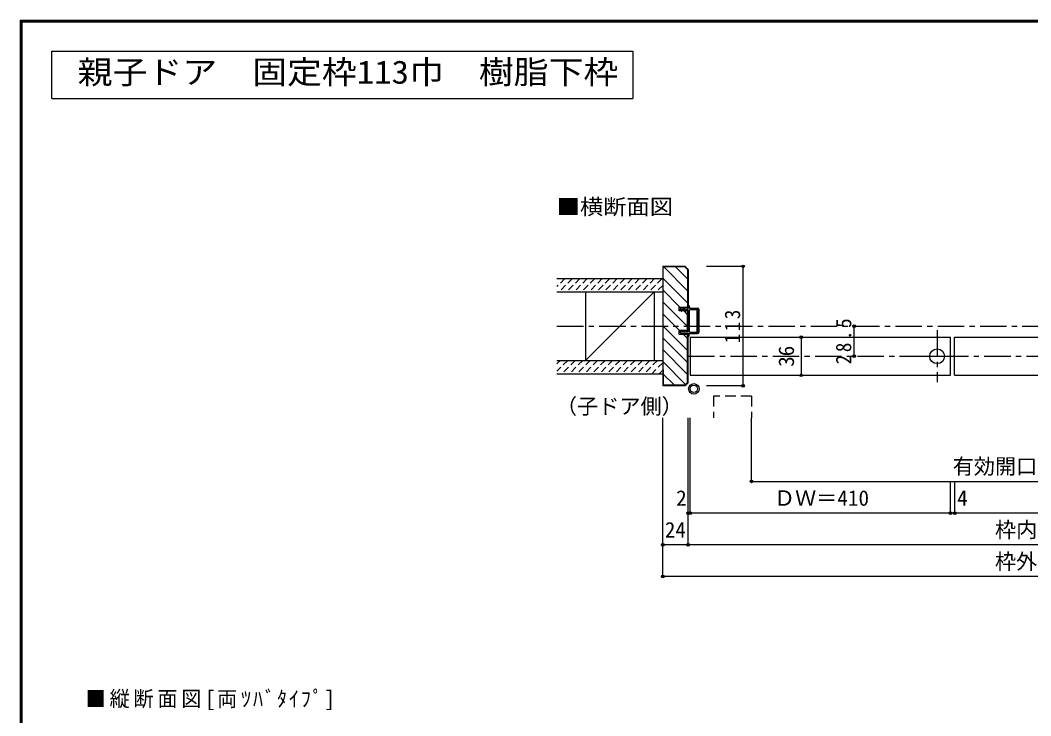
# Model space of a CAD drawing. Units: millimetres at full size, sheet at 1:5; details may follow other scales. Extents: x -973 to 977, y -718 to 696.
# Drawn here: x -973 to -18, y 38 to 696 of the extents above; entities that cross this region are included whole.
import ezdxf
from ezdxf.enums import TextEntityAlignment as Align

# ---------------------------------------------------------------- set-up
doc = ezdxf.new("R2010")
doc.units = ezdxf.units.MM
doc.header["$LTSCALE"] = 5
doc.header["$PDMODE"] = 32
doc.header["$PDSIZE"] = 2.5
for name, pattern in [('CHAIN1', [8, 5, -1, 1, -1]), ('DASHED1', [1.8, 1.2, -0.6]), ('DASHED2', [3, 2, -1])]:
    doc.linetypes.add(name, pattern=pattern)
for name, color, linetype in [('0-0_補助線', 7, 'Continuous'), ('0-1_通り芯', 4, 'CHAIN1'), ('0-2_柱', 3, 'Continuous'), ('0-3_仕上げ', 7, 'Continuous'), ('0-4_枠', 3, 'Continuous'), ('0-6_扉', 6, 'Continuous'), ('0-7_金物', 7, 'Continuous'), ('0-A_文字', 3, 'Continuous'), ('0-B_寸法', 7, 'Continuous'), ('0-C_ハッチ', 4, 'DASHED1'), ('F-1_枠', 6, 'Continuous')]:
    doc.layers.add(name, color=color, linetype=linetype)
doc.styles.add('ＭＳ ゴシック', font='')
doc.styles.get('ＭＳ ゴシック').set_extended_font_data('MS Gothic')

# ---------------------------------------------------------------- blocks, each defined once
blk = doc.blocks.new('01(1)')
at = {"layer": '0-0_補助線'}
for p, q in [((-14.5, 0.346), (-14.5, -0.449)), ((-14.3, 0.346), (-14.3, -0.449)), ((-12.045, -0.049), (-14.178, 0.444)), ((-12, 0.146), (-14.133, 0.639)), ((-11.475, 5.146), (-12.298, 4.504)), ((-12.175, 4.146), (-11.475, 4.146)), ((-12.045, -0.049), (-11.993, 0.145)), ((-11.475, 0.146), (-12, 0.146)), ((-11.475, 7.146), (-11.475, 5.146)), ((-11.475, 4.146), (-11.475, 0.146)), ((-10.68, 7.55), (-9.257, 6.508)), ((-9.375, 6.146), (-10.075, 6.146)), ((-10.075, 3.146), (-10.075, 6.146)), ((-10.075, 3.146), (-9.252, 2.504)), ((-9.375, 2.146), (-10.075, 2.146)), ((-10.075, 0.146), (-10.075, 2.146)), ((-10.075, 0.146), (10.075, 0.146)), ((10.075, 3.146), (9.252, 2.504)), ((10.68, 7.55), (9.257, 6.508)), ((9.375, 6.146), (10.075, 6.146)), ((9.375, 2.146), (10.075, 2.146)), ((10.075, 3.146), (10.075, 6.146)), ((10.075, 0.146), (10.075, 2.146)), ((11.475, 7.146), (11.475, 5.146)), ((11.475, 5.146), (12.298, 4.504)), ((12.175, 4.146), (11.475, 4.146)), ((11.475, 4.146), (11.475, 0.146)), ((11.475, 0.146), (12, 0.146)), ((12.045, -0.049), (11.993, 0.145)), ((12, 0.146), (14.133, 0.639)), ((12.045, -0.049), (14.178, 0.444)), ((14.3, 0.346), (14.3, -0.449)), ((14.5, 0.346), (14.5, -0.449)), ((-14.265, -0.741), (-12.235, -1.196)), ((-14.222, -0.546), (-12.191, -1.001)), ((-12, -1.488), (-12, -8.854)), ((-11.8, -1.488), (-11.8, -8.854)), ((-10.6, -1.554), (-10.6, -8.154)), ((-10.3, -1.254), (10.3, -1.254)), ((-10.3, -8.454), (10.3, -8.454)), ((10.6, -1.554), (10.6, -8.154)), ((11.8, -1.488), (11.8, -8.854)), ((12, -1.488), (12, -8.854)), ((14.222, -0.546), (12.191, -1.001)), ((14.265, -0.741), (12.235, -1.196)), ((-11, -9.654), (11, -9.654)), ((11, -9.854), (-11, -9.854))]:
    blk.add_line(p, q, dxfattribs=at)
for centre, radius, start, end in [((-14.2, 0.346), 0.3, 77.00048, 180), ((-14.2, 0.346), 0.1, 77.00048, 180), ((-12.175, 4.346), 0.2, 127.96957, 270), ((-10.975, 7.146), 0.5, 53.78053, 180), ((-9.375, 6.346), 0.2, 270, 53.78053), ((-9.375, 2.346), 0.2, 270, 52.03043), ((9.375, 6.346), 0.2, 126.21947, 270), ((9.375, 2.346), 0.2, 127.96957, 270), ((10.975, 7.146), 0.5, 0, 126.21947), ((12.175, 4.346), 0.2, 270, 52.03043), ((14.2, 0.346), 0.3, 0, 102.99952), ((14.2, 0.346), 0.1, 0, 102.99952), ((-14.2, -0.449), 0.3, 180, 257.3929), ((-14.2, -0.449), 0.1, 180, 257.3929), ((-12.3, -1.488), 0.3, 0, 76.0718), ((-12.3, -1.488), 0.5, 0, 76.0718), ((-11, -8.854), 1, 180, 270), ((-11, -8.854), 0.8, 180, 270), ((-10.3, -1.554), 0.3, 90, 180), ((-10.3, -8.154), 0.3, 180, 270), ((10.3, -1.554), 0.3, 0, 90), ((10.3, -8.154), 0.3, 270, 0), ((11, -8.854), 1, 270, 0), ((11, -8.854), 0.8, 270, 0), ((12.3, -1.488), 0.5, 103.9282, 180), ((12.3, -1.488), 0.3, 103.9282, 180), ((14.2, -0.449), 0.1, 282.6071, 0), ((14.2, -0.449), 0.3, 282.6071, 0)]:
    blk.add_arc(centre, radius, start, end, dxfattribs=at)

msp = doc.modelspace()

# ---------------------------------------------------------------- linework, layer by layer
at = {"layer": '0-1_通り芯'}
for p, q in [((-465.847, 406.5), (469.153, 406.5)), ((-341.847, 378), (345.153, 378))]:
    msp.add_line(p, q, dxfattribs=at)
at = {"layer": '0-1_通り芯', "color": 7}
for p, q in [((-106.384, 402.796), (-106.384, 353.563)), ((-126.919, 378), (-85.133, 378))]:
    msp.add_line(p, q, dxfattribs=at)
at = {"layer": '0-1_通り芯', "color": 7, "linetype": 'Continuous'}
msp.add_circle((-106.384, 378), 7, dxfattribs=at)
at = {"layer": '0-2_柱'}
for p, q in [((-438.847, 439), (-438.847, 374)), ((-373.847, 439), (-373.847, 374))]:
    msp.add_line(p, q, dxfattribs=at)
at = {"layer": '0-2_柱', "color": 7}
msp.add_line((-438.847, 374), (-373.847, 439), dxfattribs=at)
at = {"layer": '0-3_仕上げ', "color": 2}
for p, q in [((-465.847, 451.5), (-365.847, 451.5)), ((-465.847, 439), (-365.847, 439)), ((-465.847, 374), (-365.847, 374)), ((-465.847, 361.5), (-365.847, 361.5))]:
    msp.add_line(p, q, dxfattribs=at)
at = {"layer": '0-4_枠'}
for p, q in [((-365.847, 463), (-365.847, 350)), ((-344.675, 463), (-365.847, 463)), ((-365.347, 448), (-365.347, 462.5)), ((-344.883, 462.5), (-365.347, 462.5)), ((-344.883, 462.5), (-342.347, 459.964)), ((-344.675, 463), (-341.847, 460.172)), ((-342.347, 459.964), (-342.347, 424.5)), ((-341.847, 460.172), (-341.847, 424.5)), ((-365.347, 448), (-365.847, 448)), ((-341.847, 420.8), (-350.347, 420.8)), ((-342.347, 402.2), (-342.347, 420.8)), ((-341.847, 402.2), (-341.847, 420.8)), ((-350.347, 398.5), (-350.347, 402.2)), ((-341.847, 402.2), (-350.347, 402.2)), ((-341.847, 398.5), (-350.347, 398.5)), ((-342.347, 353.036), (-342.347, 398.5)), ((-341.847, 352.828), (-341.847, 398.5)), ((-365.347, 365), (-365.847, 365)), ((-365.347, 365), (-365.347, 350.5)), ((-344.675, 350), (-365.847, 350)), ((-344.882, 350.5), (-365.347, 350.5)), ((-344.882, 350.5), (-342.347, 353.036)), ((-344.675, 350), (-341.847, 352.828))]:
    msp.add_line(p, q, dxfattribs=at)
msp.add_lwpolyline([(-350.347, 420.8), (-350.347, 424.5), (-341.847, 424.5)], dxfattribs=at)
at = {"layer": '0-6_扉'}
for p, q in [((-339.847, 396), (-339.847, 360)), ((-339.847, 396), (-93.884, 396)), ((-93.884, 360), (-93.884, 396)), ((-89.884, 360), (-89.884, 396)), ((-89.884, 396), (116.635, 396)), ((-339.847, 360), (-93.884, 360)), ((-89.884, 360), (116.635, 360))]:
    msp.add_line(p, q, dxfattribs=at)
at = {"layer": '0-6_扉', "linetype": 'DASHED2'}
for p, q in [((-317.852, 340.381), (-317.852, 319.657)), ((-281.852, 340.381), (-317.699, 340.381)), ((-281.852, 340.381), (-281.852, 319.657))]:
    msp.add_line(p, q, dxfattribs=at)
at = {"layer": '0-7_金物'}
for radius in [5, 3.5]:
    msp.add_circle((-336.383, 347.13), radius, dxfattribs=at)
at = {"layer": '0-A_文字'}
for p, q in [((-943.333, 621.667), (-943.333, 666.667)), ((-943.333, 666.667), (-394.048, 666.667)), ((-394.048, 666.667), (-394.048, 621.667)), ((-943.333, 621.667), (-394.048, 621.667))]:
    msp.add_line(p, q, dxfattribs=at)
at = {"layer": '0-B_寸法', "color": 4}
for p, q in [((-289.925, 463), (-324.447, 463)), ((-289.925, 350), (-289.925, 463)), ((-184.837, 378), (-184.837, 406.5)), ((-234.837, 396), (-234.837, 360)), ((-289.925, 350), (-324.447, 350)), ((-365.847, 169.657), (-365.847, 319.657)), ((-341.847, 199.657), (-341.847, 319.657)), ((-339.847, 229.657), (-339.847, 319.657)), ((-281.852, 259.657), (-281.852, 319.657)), ((-281.852, 259.657), (285.158, 259.657)), ((-93.731, 229.657), (-93.731, 259.657)), ((-89.731, 229.657), (-89.731, 259.657)), ((345.153, 229.657), (-341.847, 229.657)), ((369.153, 199.657), (-365.847, 199.657)), ((369.153, 169.657), (-365.847, 169.657))]:
    msp.add_line(p, q, dxfattribs=at)
at = {"layer": '0-B_寸法'}
for p in [(-289.925, 463), (-184.837, 406.5), (-234.837, 396), (-184.837, 378), (-234.837, 360), (-289.925, 350), (-281.852, 259.657), (-341.847, 229.657), (-339.847, 229.657), (-93.731, 229.657), (-89.731, 229.657), (-365.847, 199.657), (-341.847, 199.657), (-365.847, 169.657)]:
    msp.add_point(p, dxfattribs=at)
at = {"layer": '0-C_ハッチ', "linetype": 'Continuous'}
for p, q in [((-342.347, 439.912), (-364.935, 462.5)), ((-353.622, 462.5), (-342.347, 451.225)), ((-365.347, 451.598), (-342.347, 428.598)), ((-365.847, 440.784), (-349.563, 424.5)), ((-365.847, 429.47), (-342.347, 405.97)), ((-345.863, 420.8), (-342.347, 417.284)), ((-365.847, 418.157), (-349.89, 402.2)), ((-365.847, 406.843), (-342.347, 383.343)), ((-365.847, 395.529), (-342.347, 372.029)), ((-346.19, 398.5), (-342.347, 394.657)), ((-365.847, 384.216), (-342.347, 360.716)), ((-365.847, 372.902), (-344.164, 351.219)), ((-365.347, 361.088), (-354.759, 350.5))]:
    msp.add_line(p, q, dxfattribs=at)
at = {"layer": '0-C_ハッチ'}
for p, q in [((-465.449, 451.5), (-465.847, 451.102)), ((-458.378, 451.5), (-465.847, 444.031)), ((-451.307, 451.5), (-463.807, 439)), ((-444.236, 451.5), (-456.736, 439)), ((-437.165, 451.5), (-449.665, 439)), ((-430.094, 451.5), (-442.594, 439)), ((-423.023, 451.5), (-435.523, 439)), ((-415.952, 451.5), (-428.452, 439)), ((-408.881, 451.5), (-421.381, 439)), ((-401.81, 451.5), (-414.31, 439)), ((-394.739, 451.5), (-407.239, 439)), ((-387.668, 451.5), (-400.168, 439)), ((-380.596, 451.5), (-393.096, 439)), ((-373.525, 451.5), (-386.025, 439)), ((-366.454, 451.5), (-378.954, 439)), ((-365.847, 445.036), (-371.883, 439)), ((-462.741, 374), (-465.847, 370.894)), ((-455.67, 374), (-465.847, 363.823)), ((-448.599, 374), (-461.099, 361.5)), ((-441.528, 374), (-454.028, 361.5)), ((-434.457, 374), (-446.957, 361.5)), ((-427.386, 374), (-439.886, 361.5)), ((-420.315, 374), (-432.815, 361.5)), ((-413.244, 374), (-425.744, 361.5)), ((-406.173, 374), (-418.673, 361.5)), ((-399.101, 374), (-411.601, 361.5)), ((-392.03, 374), (-404.53, 361.5)), ((-384.959, 374), (-397.459, 361.5)), ((-377.888, 374), (-390.388, 361.5)), ((-370.817, 374), (-383.317, 361.5)), ((-365.847, 371.899), (-376.246, 361.5)), ((-365.847, 364.828), (-369.175, 361.5))]:
    msp.add_line(p, q, dxfattribs=at)
at = {"layer": 'F-1_枠'}
for p, q in [((-973.347, 695.833), (-973.347, -700.833)), ((-973.347, 695.833), (976.653, 695.833)), ((-973.347, 695), (976.653, 695)), ((-973.347, 694.167), (976.653, 694.167)), ((-972.514, 695.833), (-972.514, -700.833)), ((-971.68, 695.833), (-971.68, -700.833))]:
    msp.add_line(p, q, dxfattribs=at)

# ---------------------------------------------------------------- block references
at = {"layer": '0-7_金物', "rotation": 90}
msp.add_blockref('01(1)', (-341.701, 411.5), dxfattribs=at)

# ---------------------------------------------------------------- texts
at = {"layer": '0-A_文字', "style": 'ＭＳ ゴシック', "width": 1.1}
msp.add_text('親子ドア\u3000固定枠113巾\u3000樹脂下枠', height=21.99, dxfattribs=at).set_placement((-919.048, 629.167), align=Align.BOTTOM_LEFT)
at = {"layer": '0-A_文字', "color": 7, "style": 'ＭＳ ゴシック', "width": 1.1}
msp.add_text('■横断面図', height=14.66, dxfattribs=at).set_placement((-466.106, 507.657), align=Align.BOTTOM_LEFT)
at = {"layer": '0-A_文字', "color": 7, "style": 'ＭＳ ゴシック'}
msp.add_text('（子ドア側）', height=14.66, dxfattribs=at).set_placement((-466.847, 319), align=Align.BOTTOM_LEFT)
at = {"layer": '0-A_文字', "color": 7, "insert": (-911.436, 43.333), "char_height": 14.66, "attachment_point": 7, "style": 'ＭＳ ゴシック'}
msp.add_mtext('\\T1.19;\\W0.95;■縦断面図[両ﾂﾊﾞﾀｲﾌﾟ]', dxfattribs=at)
at = {"layer": '0-B_寸法', "style": 'ＭＳ ゴシック'}
msp.add_text('36', height=14.66, rotation=90, dxfattribs=at).set_placement((-237.337, 368), align=Align.BOTTOM_LEFT)
for s, p in [('有効開口寸法＝1,021', (-91.694, 262.157)), ('2', (-353.169, 232.157)), ('ＤＷ＝410', (-260.712, 232.157)), ('4', (-87.497, 232.157)), ('24', (-363.847, 202.157)), ('枠内＝1,141', (-51.694, 202.157)), ('枠外＝1,189', (-51.694, 172.157))]:
    msp.add_text(s, height=14.66, dxfattribs=at).set_placement(p, align=Align.BOTTOM_LEFT)
at = {"layer": '0-B_寸法', "char_height": 14.66, "attachment_point": 7, "rotation": 90, "style": 'ＭＳ ゴシック'}
for s, insert in [('\\T1.27;\\W0.9;113', (-292.425, 390.25)), ('\\T1.28;\\W0.9;28.5', (-187.337, 370.375))]:
    msp.add_mtext(s, dxfattribs=dict(at, insert=insert))

doc.saveas('drawing.dxf')
